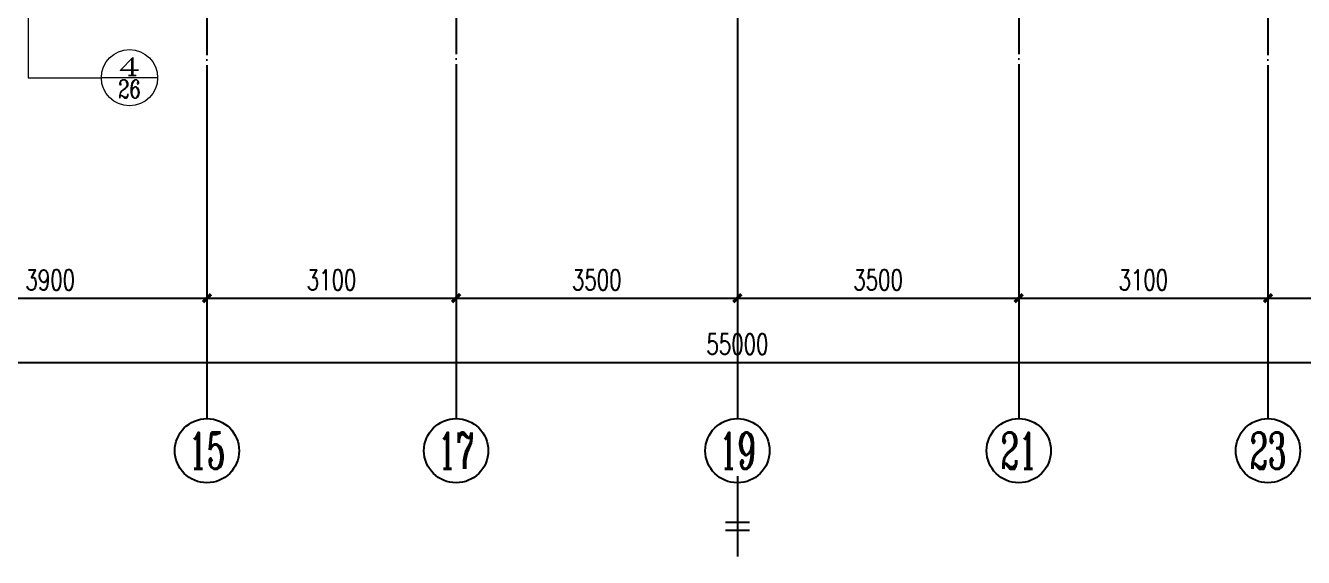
# Model space of a CAD drawing. Extents: x 393367 to 3005760, y 4998 to 826018.
# Drawn here: x 2511249 to 2527148, y 479771 to 486396 of the extents above; entities that cross this region are included whole.
import ezdxf
from ezdxf.enums import TextEntityAlignment as Align

# ---------------------------------------------------------------- set-up
doc = ezdxf.new("R2010")
doc.units = 0
doc.header["$LTSCALE"] = 1000
doc.linetypes.add('CENTER', pattern=[8, 5, -1, 1, -1])
doc.linetypes.add('DOTE', pattern=[2.42, 2, -0.2, 0.02, -0.2])
doc.layers.get('0').update_dxf_attribs({"linetype": 'CONTINUOUS'})
doc.layers.get('Defpoints').update_dxf_attribs({"linetype": 'CONTINUOUS'})
for name, color, linetype in [('AXIS', 3, 'CONTINUOUS'), ('AXIS_TEXT', 7, 'CONTINUOUS'), ('DOTE', 8, 'DOTE'), ('PUB_TEXT', 7, 'CONTINUOUS'), ('THIN', 7, 'CONTINUOUS')]:
    doc.layers.add(name, color=color, linetype=linetype)
doc.layers.add('DIM_IDEN', color=3, linetype='CONTINUOUS', lineweight=15)
doc.styles.add('_TCH_AXIS', font='COMPLEX', dxfattribs={"bigfont": 'GBCBIG'})
doc.styles.add('_TCH_DIM_T3', font='SIMPLEX', dxfattribs={"width": 0.705882, "bigfont": 'GBCBIG'})
doc.styles.add('_TCH_LABEL', font='COMPLEX', dxfattribs={"bigfont": 'GBCBIG'})
doc.styles.add('COMPLEX', font='COMPLEX')
doc.dimstyles.new('_TCH_ARCH&&100', dxfattribs={"dimtxt": 255, "dimasz": 100, "dimexe": 250, "dimexo": 300, "dimgap": 100, "dimtad": 1, "dimdec": 0, "dimzin": 0, "dimdsep": 46, "dimtxsty": '_TCH_DIM_T3', "dimblk": 'ARCHTICK', "dimcen": 0.09, "dimclrt": 7, "dimazin": 2, "dimtfac": 1, "dimtdec": 0, "dimtix": 1, "dimtmove": 2, "dimatfit": 3, "dimldrblk": 'ARCHTICK', "dimfxl": 1, "dimtolj": 1, "dimtzin": 0, "dimarcsym": 0})

# ---------------------------------------------------------------- blocks, each defined once
blk = doc.blocks.new('_ArchTick')
at = {"color": 0, "linetype": 'ByBlock', "const_width": 0.4}
blk.add_lwpolyline([(-0.5, -0.5), (0.5, 0.5)], dxfattribs=at)
blk = doc.blocks.new('*D650')
at = {"layer": 'AXIS', "color": 0, "lineweight": -2, "transparency": 16777216}
for p, q in [((2526706, 485201), (2526706, 482751)), ((2530606, 485201), (2530606, 482751)), ((2526706, 483001), (2530606, 483001))]:
    blk.add_line(p, q, dxfattribs=at)
at = {"layer": 'Defpoints', "color": 0, "transparency": 16777216}
for p in [(2526706, 485501), (2530606, 485501), (2530606, 483001)]:
    blk.add_point(p, dxfattribs=at)
at = {"layer": 'AXIS', "color": 0, "lineweight": -2, "transparency": 16777216, "xscale": 100, "yscale": 100, "zscale": 100, "rotation": 180}
blk.add_blockref('_ArchTick', (2526706, 483001), dxfattribs=at)
at = {"layer": 'AXIS', "color": 0, "lineweight": -2, "transparency": 16777216, "xscale": 100, "yscale": 100, "zscale": 100}
blk.add_blockref('_ArchTick', (2530606, 483001), dxfattribs=at)
at = {"layer": 'AXIS', "color": 7, "transparency": 16777216, "insert": (2528656, 483228), "char_height": 255, "attachment_point": 5, "style": '_TCH_DIM_T3'}
blk.add_mtext('\\A1;3900', dxfattribs=at)
blk = doc.blocks.new('*D651')
at = {"layer": 'AXIS', "color": 0, "lineweight": -2, "transparency": 16777216}
for p, q in [((2523606, 485201), (2523606, 482751)), ((2526706, 485201), (2526706, 482751)), ((2523606, 483001), (2526706, 483001))]:
    blk.add_line(p, q, dxfattribs=at)
at = {"layer": 'Defpoints', "color": 0, "transparency": 16777216}
for p in [(2523606, 485501), (2526706, 485501), (2526706, 483001)]:
    blk.add_point(p, dxfattribs=at)
at = {"layer": 'AXIS', "color": 0, "lineweight": -2, "transparency": 16777216, "xscale": 100, "yscale": 100, "zscale": 100, "rotation": 180}
blk.add_blockref('_ArchTick', (2523606, 483001), dxfattribs=at)
at = {"layer": 'AXIS', "color": 0, "lineweight": -2, "transparency": 16777216, "xscale": 100, "yscale": 100, "zscale": 100}
blk.add_blockref('_ArchTick', (2526706, 483001), dxfattribs=at)
at = {"layer": 'AXIS', "color": 7, "transparency": 16777216, "insert": (2525156, 483228), "char_height": 255, "attachment_point": 5, "style": '_TCH_DIM_T3'}
blk.add_mtext('\\A1;3100', dxfattribs=at)
blk = doc.blocks.new('*D652')
at = {"layer": 'AXIS', "color": 0, "lineweight": -2, "transparency": 16777216}
for p, q in [((2520106, 485201), (2520106, 482751)), ((2523606, 485201), (2523606, 482751)), ((2520106, 483001), (2523606, 483001))]:
    blk.add_line(p, q, dxfattribs=at)
at = {"layer": 'Defpoints', "color": 0, "transparency": 16777216}
for p in [(2520106, 485501), (2523606, 485501), (2523606, 483001)]:
    blk.add_point(p, dxfattribs=at)
at = {"layer": 'AXIS', "color": 0, "lineweight": -2, "transparency": 16777216, "xscale": 100, "yscale": 100, "zscale": 100, "rotation": 180}
blk.add_blockref('_ArchTick', (2520106, 483001), dxfattribs=at)
at = {"layer": 'AXIS', "color": 0, "lineweight": -2, "transparency": 16777216, "xscale": 100, "yscale": 100, "zscale": 100}
blk.add_blockref('_ArchTick', (2523606, 483001), dxfattribs=at)
at = {"layer": 'AXIS', "color": 7, "transparency": 16777216, "insert": (2521856, 483228), "char_height": 255, "attachment_point": 5, "style": '_TCH_DIM_T3'}
blk.add_mtext('\\A1;3500', dxfattribs=at)
blk = doc.blocks.new('*D695')
at = {"layer": 'AXIS', "color": 0, "lineweight": -2, "transparency": 16777216}
for p, q in [((2509606, 485201), (2509606, 482751)), ((2513506, 485201), (2513506, 482751)), ((2509606, 483001), (2513506, 483001))]:
    blk.add_line(p, q, dxfattribs=at)
at = {"layer": 'Defpoints', "color": 0, "transparency": 16777216}
for p in [(2509606, 485501), (2513506, 485501), (2513506, 483001)]:
    blk.add_point(p, dxfattribs=at)
at = {"layer": 'AXIS', "color": 0, "lineweight": -2, "transparency": 16777216, "xscale": 100, "yscale": 100, "zscale": 100, "rotation": 180}
blk.add_blockref('_ArchTick', (2509606, 483001), dxfattribs=at)
at = {"layer": 'AXIS', "color": 0, "lineweight": -2, "transparency": 16777216, "xscale": 100, "yscale": 100, "zscale": 100}
blk.add_blockref('_ArchTick', (2513506, 483001), dxfattribs=at)
at = {"layer": 'AXIS', "color": 7, "transparency": 16777216, "insert": (2511556, 483228), "char_height": 255, "attachment_point": 5, "style": '_TCH_DIM_T3'}
blk.add_mtext('\\A1;3900', dxfattribs=at)
blk = doc.blocks.new('*D696')
at = {"layer": 'AXIS', "color": 0, "lineweight": -2, "transparency": 16777216}
for p, q in [((2513506, 485201), (2513506, 482751)), ((2516606, 485201), (2516606, 482751)), ((2513506, 483001), (2516606, 483001))]:
    blk.add_line(p, q, dxfattribs=at)
at = {"layer": 'Defpoints', "color": 0, "transparency": 16777216}
for p in [(2513506, 485501), (2516606, 485501), (2516606, 483001)]:
    blk.add_point(p, dxfattribs=at)
at = {"layer": 'AXIS', "color": 0, "lineweight": -2, "transparency": 16777216, "xscale": 100, "yscale": 100, "zscale": 100, "rotation": 180}
blk.add_blockref('_ArchTick', (2513506, 483001), dxfattribs=at)
at = {"layer": 'AXIS', "color": 0, "lineweight": -2, "transparency": 16777216, "xscale": 100, "yscale": 100, "zscale": 100}
blk.add_blockref('_ArchTick', (2516606, 483001), dxfattribs=at)
at = {"layer": 'AXIS', "color": 7, "transparency": 16777216, "insert": (2515056, 483228), "char_height": 255, "attachment_point": 5, "style": '_TCH_DIM_T3'}
blk.add_mtext('\\A1;3100', dxfattribs=at)
blk = doc.blocks.new('*D697')
at = {"layer": 'AXIS', "color": 0, "lineweight": -2, "transparency": 16777216}
for p, q in [((2516606, 485201), (2516606, 482751)), ((2520106, 485201), (2520106, 482751)), ((2516606, 483001), (2520106, 483001))]:
    blk.add_line(p, q, dxfattribs=at)
at = {"layer": 'Defpoints', "color": 0, "transparency": 16777216}
for p in [(2516606, 485501), (2520106, 485501), (2520106, 483001)]:
    blk.add_point(p, dxfattribs=at)
at = {"layer": 'AXIS', "color": 0, "lineweight": -2, "transparency": 16777216, "xscale": 100, "yscale": 100, "zscale": 100, "rotation": 180}
blk.add_blockref('_ArchTick', (2516606, 483001), dxfattribs=at)
at = {"layer": 'AXIS', "color": 0, "lineweight": -2, "transparency": 16777216, "xscale": 100, "yscale": 100, "zscale": 100}
blk.add_blockref('_ArchTick', (2520106, 483001), dxfattribs=at)
at = {"layer": 'AXIS', "color": 7, "transparency": 16777216, "insert": (2518356, 483228), "char_height": 255, "attachment_point": 5, "style": '_TCH_DIM_T3'}
blk.add_mtext('\\A1;3500', dxfattribs=at)
blk = doc.blocks.new('*D698')
at = {"layer": 'AXIS', "color": 0, "lineweight": -2, "transparency": 16777216}
for p, q in [((2492606, 485201), (2492606, 481951)), ((2547606, 485201), (2547606, 481951)), ((2492606, 482201), (2547606, 482201))]:
    blk.add_line(p, q, dxfattribs=at)
at = {"layer": 'Defpoints', "color": 0, "transparency": 16777216}
for p in [(2492606, 485501), (2547606, 485501), (2547606, 482201)]:
    blk.add_point(p, dxfattribs=at)
at = {"layer": 'AXIS', "color": 0, "lineweight": -2, "transparency": 16777216, "xscale": 100, "yscale": 100, "zscale": 100, "rotation": 180}
blk.add_blockref('_ArchTick', (2492606, 482201), dxfattribs=at)
at = {"layer": 'AXIS', "color": 0, "lineweight": -2, "transparency": 16777216, "xscale": 100, "yscale": 100, "zscale": 100}
blk.add_blockref('_ArchTick', (2547606, 482201), dxfattribs=at)
at = {"layer": 'AXIS', "color": 7, "transparency": 16777216, "insert": (2520106, 482428), "char_height": 255, "attachment_point": 5, "style": '_TCH_DIM_T3'}
blk.add_mtext('\\A1;55000', dxfattribs=at)
blk = doc.blocks.new('_axiso')
blk.add_circle((0, 0), 0.5)
at = {"layer": 'AXIS_TEXT', "style": 'COMPLEX', "width": 1.041667}
blk.add_attdef('A', text='', height=0.56, dxfattribs=at).set_placement((-0.25, -0.28), (0.25, -0.28), align=Align.FIT)

msp = doc.modelspace()

# ---------------------------------------------------------------- linework, layer by layer
at = {"layer": 'AXIS'}
for p, q in [((2513506.45954, 485500.93054), (2513506.45954, 481500.93054)), ((2516606.45954, 485500.93054), (2516606.45954, 481500.93054)), ((2520106.45954, 485500.93054), (2520106.45954, 481500.93054)), ((2523606.45954, 485500.93054), (2523606.45954, 481500.93054)), ((2526706.45954, 485500.93054), (2526706.45954, 481500.93054))]:
    msp.add_line(p, q, dxfattribs=at)
at = {"layer": 'DIM_IDEN', "color": 150}
for p, q in [((2511283.43606, 487600.93839), (2511283.43606, 485746.31151)), ((2511283.43606, 485746.31151), (2512192.45238, 485746.31151)), ((2512892.45238, 485746.31151), (2512192.45238, 485746.31151))]:
    msp.add_line(p, q, dxfattribs=at)
msp.add_circle((2512542.45238, 485746.31151), 350, dxfattribs=at)
at = {"layer": 'DOTE', "linetype": 'DOTE', "ltscale": 0.3}
for p, q in [((2513506.45954, 504050.93054), (2513506.45954, 485500.93054)), ((2520106.45954, 504050.93054), (2520106.45954, 485500.93054)), ((2526706.45954, 504050.93054), (2526706.45954, 485500.93054)), ((2516606.45954, 493900.93054), (2516606.45954, 485500.93054)), ((2523606.45954, 493900.93054), (2523606.45954, 485500.93054))]:
    msp.add_line(p, q, dxfattribs=at)
at = {"layer": 'THIN', "linetype": 'CENTER'}
msp.add_line((2520106.45954, 510783.71473), (2520106.45954, 479771.30682), dxfattribs=at)
at = {"layer": 'THIN'}
for p, q in [((2520256.45954, 480207.15143), (2519956.45954, 480207.15143)), ((2520256.45954, 480107.15143), (2519956.45954, 480107.15143))]:
    msp.add_line(p, q, dxfattribs=at)

# ---------------------------------------------------------------- block references
at = {"layer": 'AXIS'}
ref = msp.add_blockref('_axiso', (2513506.45954, 481100.93054), dxfattribs=dict(at, xscale=800, yscale=800, zscale=800))
ref.add_attrib('A', '15', dxfattribs={"layer": 'AXIS_TEXT', "height": 452.54834, "style": '_TCH_AXIS', "width": 0.724138}).set_placement((2513280.18537, 480874.65637), (2513732.73371, 480874.65637), align=Align.FIT)
ref = msp.add_blockref('_axiso', (2516606.45954, 481100.93054), dxfattribs=dict(at, xscale=800, yscale=800, zscale=800))
ref.add_attrib('A', '17', dxfattribs={"layer": 'AXIS_TEXT', "height": 452.54834, "style": '_TCH_AXIS', "width": 0.724138}).set_placement((2516380.18537, 480874.65637), (2516832.73371, 480874.65637), align=Align.FIT)
ref = msp.add_blockref('_axiso', (2520106.45954, 481100.93054), dxfattribs=dict(at, xscale=800, yscale=800, zscale=800))
ref.add_attrib('A', '19', dxfattribs={"layer": 'AXIS_TEXT', "height": 452.54834, "style": '_TCH_AXIS', "width": 0.724138}).set_placement((2519880.18537, 480874.65637), (2520332.73371, 480874.65637), align=Align.FIT)
ref = msp.add_blockref('_axiso', (2523606.45954, 481100.93054), dxfattribs=dict(at, xscale=800, yscale=800, zscale=800))
ref.add_attrib('A', '21', dxfattribs={"layer": 'AXIS_TEXT', "height": 452.54834, "style": '_TCH_AXIS', "width": 0.724138}).set_placement((2523380.18537, 480874.65637), (2523832.73371, 480874.65637), align=Align.FIT)
ref = msp.add_blockref('_axiso', (2526706.45954, 481100.93054), dxfattribs=dict(at, xscale=800, yscale=800, zscale=800))
ref.add_attrib('A', '23', dxfattribs={"layer": 'AXIS_TEXT', "height": 452.54834, "style": '_TCH_AXIS', "width": 0.617647}).set_placement((2526480.18537, 480874.65637), (2526932.73371, 480874.65637), align=Align.FIT)

# ---------------------------------------------------------------- texts
at = {"layer": 'PUB_TEXT', "style": '_TCH_LABEL'}
for s, height, width, p, p2 in [('4', 225.39565, 1.640625, (2512401.58009, 485774.48597), (2512683.32466, 485774.48597)), ('26', 225.395652, 0.772059, (2512401.58009, 485492.74141), (2512683.32466, 485492.74141))]:
    msp.add_text(s, height=height, dxfattribs=dict(at, width=width)).set_placement(p, p2, align=Align.FIT)

# ---------------------------------------------------------------- dimensions: what is measured, and where the dimension line sits
at = {"layer": 'AXIS'}
for p1, p2, distance, picture, middle in [((2492606.45954, 485500.93054), (2547606.45954, 485500.93054), -3300, '*D698', (2520106.45954, 482428.43054)), ((2509606.45954, 485500.93054), (2513506.45954, 485500.93054), -2500, '*D695', (2511556.45954, 483228.43054)), ((2513506.45954, 485500.93054), (2516606.45954, 485500.93054), -2500, '*D696', (2515056.45954, 483228.43054)), ((2516606.45954, 485500.93054), (2520106.45954, 485500.93054), -2500, '*D697', (2518356.45954, 483228.43054)), ((2520106.45954, 485500.93054), (2523606.45954, 485500.93054), -2500, '*D652', (2521856.45954, 483228.43054)), ((2523606.45954, 485500.93054), (2526706.45954, 485500.93054), -2500, '*D651', (2525156.45954, 483228.43054)), ((2526706.45954, 485500.93054), (2530606.45954, 485500.93054), -2500, '*D650', (2528656.45954, 483228.43054))]:
    dim = msp.add_aligned_dim(p1=p1, p2=p2, distance=distance, dimstyle='_TCH_ARCH&&100', dxfattribs=at)
    dim.commit()
    dim.dimension.update_dxf_attribs({"geometry": picture, "text_midpoint": middle})

doc.saveas('drawing.dxf')
